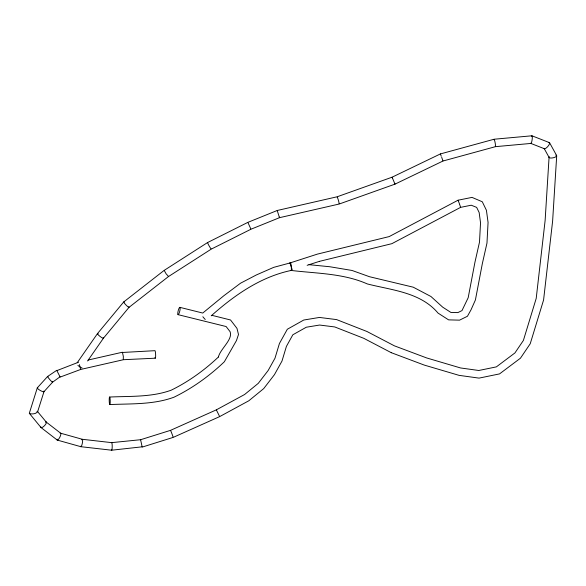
<?xml version="1.0" encoding="UTF-8"?>
<svg xmlns="http://www.w3.org/2000/svg" width="586" height="586" viewBox="0 0 586 586"><rect width="100%" height="100%" fill="white"/><g stroke="black" fill="none" stroke-linecap="round" stroke-linejoin="round"><path stroke-width="0.88" d="M549.067 157.297L545.127 220.453L536.205 298.421L523.393 340.437L514.933 352.933L496.364 366.88L478.791 370.491L460.581 367.964L426.725 357.965L394.415 345.843L366.953 331.493L336.62 319.604L319.451 317.444L303.775 320.022L287.33 329.251L279.434 343.484L274.995 358.192L268.146 370.513L258.272 383.339L244.582 394.525L216.337 409.856L170.555 430.336L140.647 439.712L111.684 442.642L82.311 439.288L60.666 433.222M556.7 155.759L552.62 221.098L543.581 300.003L530.227 343.748L520.456 358.192L499.528 373.905L479.033 378.117L459.043 375.348L424.323 365.1L391.265 352.677M122.306 352.479L154.968 350.677A3.758 0.476 87.3 0 1 155.642 355.394A3.758 0.476 87.3 0 1 154.997 357.46M140.618 439.815L142.2 447.096L173.229 437.376L219.677 416.602L248.801 400.787L263.707 388.606L274.453 374.644L281.976 361.086L286.415 346.377L292.839 334.782L306.302 327.222L319.59 325.04L334.774 326.951L363.811 338.334L391.316 352.706M290.041 263.37L289.967 262.968L317.378 254.119L389.177 236.59L458.062 200.207L472.016 197.394L482.285 201.767L486.424 210.301L488.065 222.394L486.973 243.095L482.322 263.707L475.407 299.973L471.027 309.804L467.445 316.257L459.57 320.154L448.598 319.868L438.057 313.107C420.484 292.246 391.983 290.246 367.334 283.939C343.381 273.325 316.711 273.537 291.154 270.446C260.462 276.929 234.275 295.3 211.231 315.817M37.299 387.851L29.307 413.298L41.02 427.546M29.425 413.511C31.541 414.507 37.614 413.819 37.226 411.277M37.577 411.921L43.987 391.653M77.206 362.727L97.466 333.617L123.719 301.944L164.065 270.454L207.473 242.604L247.885 222.358L277.222 210.491L337.17 196.771L392.078 177.199L440.364 153.942L494.145 139.226L531.956 135.791L549.419 142.625M87.6 360.969L103.451 338.188L129.001 307.364L168.431 276.585L211.202 249.145L250.976 229.221L279.515 217.677L339.257 204.009L394.979 184.143L443.009 161.011L495.492 146.654L530.901 143.438L544.401 148.741M37.328 387.807L47.642 376.439L56.725 370.345L60.175 377.084L80.707 369.444L123.434 359.709L155.312 358.192M43.957 391.697L52.601 382.167L60.072 376.791M78.539 362.229L56.901 370.601M307.137 265.326L319.421 261.356M109.824 404.56A3.758 0.498 88.4 0 0 110.109 398.934A3.758 0.498 88.4 0 0 109.238 398.898A3.758 0.498 88.4 0 0 109.824 404.56C131.293 403.615 153.569 404.765 174.035 397.183C192.508 388.188 209.517 375.941 224.35 361.76L236.458 340.569L238.495 334.481L236.971 328.365L230.547 319.985L211.971 315.341M290.539 262.821L273.684 267.363L256.331 274.966L240.524 283.214L223.757 295.805L202.749 313.049L179.895 307.357A3.758 0.806 -76 0 0 177.836 312.572A3.758 0.806 -76 0 0 179.162 313.07A3.758 0.806 -76 0 0 179.895 307.357M319.414 261.363L391.866 243.673L460.625 207.356L471.232 205.21L476.652 207.378L479.15 212.513L480.527 222.768L479.502 242.106L474.953 262.191L468.185 297.717L461.995 310.58L457.878 312.602L450.883 312.426L442.723 307.181L430.959 296.509L413.255 287.191L369.502 276.724L352.047 270.468L329.786 266.74L308.976 264.667M88.164 360.031L122.408 352.23L123.338 356.464L123.272 359.518M109.626 397.037C130.195 396.077 151.569 397.337 171.215 390.181C188.494 381.706 204.441 370.242 218.395 357.028L218.373 357.064C220.204 349.007 233.221 339.389 230.071 331.661L226.123 326.534L178.034 314.645M80.905 446.7L111.633 450.209L142.01 446.84M57.289 440.086L80.861 446.693M46.228 422.067L60.724 433.252M41.079 427.59L57.238 440.064M164.344 270.637L166.072 273.765L168.343 276.277M289.975 262.968L292.209 269.721M37.482 411.46L46.287 422.118M207.737 242.926C207.415 243.058 210.792 249.006 211.055 248.757M219.56 416.412L216.351 409.863L216.549 410.2M549.595 142.764L556.627 155.532M544.226 148.602L549.141 157.524M80.619 369.319L79.403 364.573M250.801 228.855C250.998 229.251 247.504 221.713 248.156 222.936M442.935 160.879L441.705 157.348M460.523 207.158L459.702 204.529M392.283 177.683L392.085 177.214L392.334 177.8M394.766 183.66L394.979 184.143L394.781 183.667M392.393 177.932L394.627 183.279M173.017 436.892C173.449 437.654 170.453 429.758 170.76 430.952M339.074 203.635C339.462 203.628 337.543 196.999 337.206 197.189M441.295 156.264L440.364 153.942L440.518 154.44M279.244 217.076L279.507 217.677L277.237 210.638M459.541 204.089L458.091 200.244L458.201 200.72M495.236 146.178C496.086 146.903 494.577 138.67 494.079 139.783M548.796 142.698A3.882 1.209 -49 0 1 548.196 146.024A3.882 1.209 -49 0 1 544.255 148.463M531.553 136.26A3.816 0.703 -82.1 0 1 532.176 139.321A3.816 0.703 -82.1 0 1 530.718 143.204M555.784 155.122A3.838 1.289 -12.5 0 1 553.514 157.707A3.838 1.289 -12.5 0 1 549.36 156.77M290.356 263.407A3.794 0.432 85.2 0 1 291.198 265.744A3.794 0.432 85.2 0 1 291.125 270.41M205.254 319.473A3.758 0.381 50.6 0 1 202.844 316.726M82.099 367.986A3.758 0.711 34.8 0 1 77.894 365.408M103.4 337.844A3.765 0.667 37.3 0 1 99.745 336.188A3.765 0.667 37.3 0 1 98.17 333.705M128.752 306.742A3.772 0.483 45.9 0 1 127.88 306.742A3.772 0.483 45.9 0 1 124.474 303.27A3.772 0.483 45.9 0 1 124.203 302.105M111.589 442.716A3.772 0.542 -89.7 0 1 112.197 447.037A3.772 0.542 -89.7 0 1 111.377 449.726M45.422 422.088A3.772 1.201 -46 0 1 44.661 425.517A3.772 1.201 -46 0 1 40.917 426.923M81.791 439.844A3.765 0.754 -78.9 0 1 82.641 440.555A3.765 0.754 -78.9 0 1 81.769 445.331A3.765 0.754 -78.9 0 1 80.626 446.217M60.19 433.347A3.794 1.018 -63.5 0 1 59.713 437.442A3.794 1.018 -63.5 0 1 57.062 439.214M43.774 391.148A3.809 0.813 30 0 1 40.339 390.51A3.809 0.813 30 0 1 37.768 387.727M52.476 381.75A3.78 0.41 49.2 0 1 49.935 379.721A3.78 0.41 49.2 0 1 47.913 376.527"/></g></svg>
